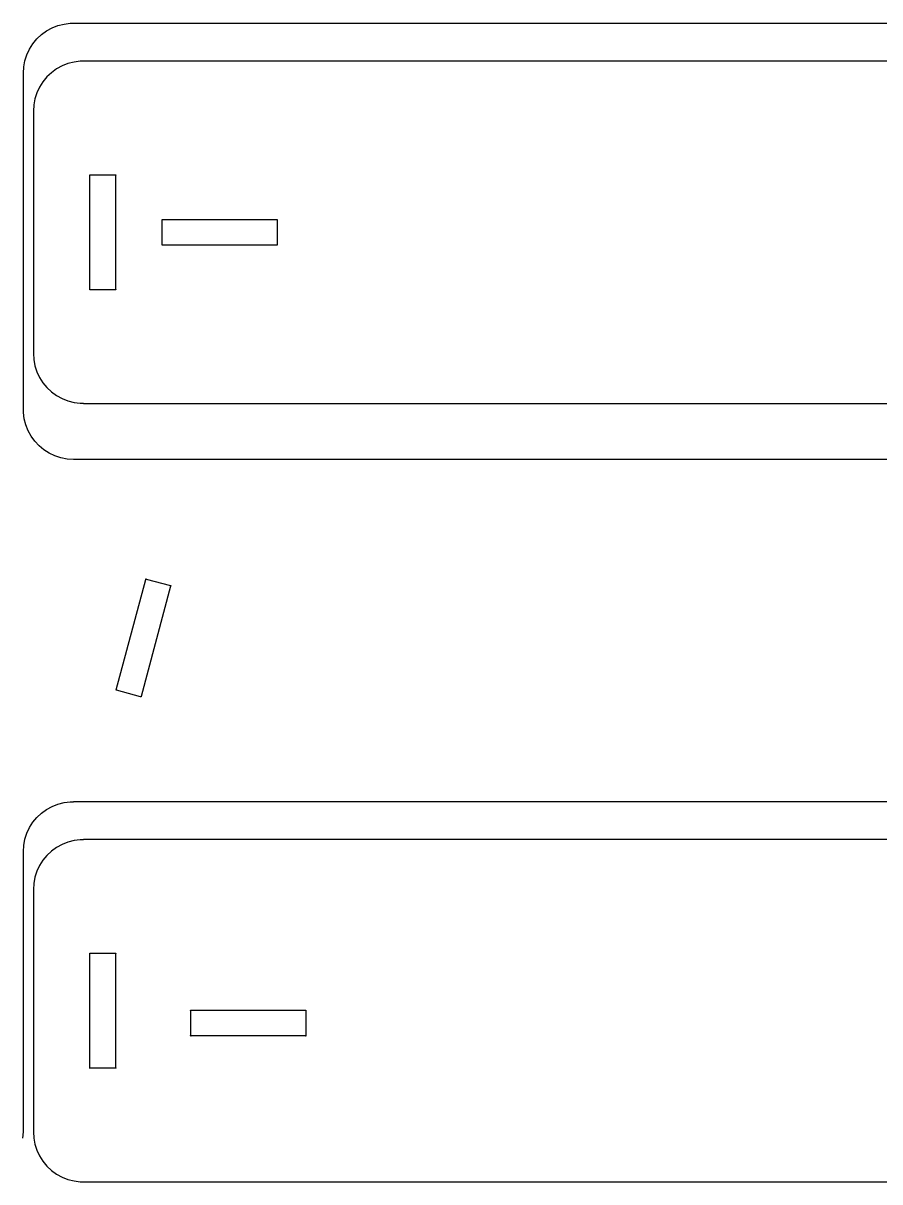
# Model space of a CAD drawing. Header units: metres. Extents: x 0 to 951, y 0 to 536.
# Drawn here: x 378 to 549.2, y 0 to 231.6 of the extents above; entities that cross this region are included whole.
import ezdxf

# ---------------------------------------------------------------- set-up
doc = ezdxf.new("R2010")
doc.units = ezdxf.units.M

msp = doc.modelspace()

# ---------------------------------------------------------------- linework, layer by layer
for p, q in [((388.005, 231.58), (388.005, 231.6)), ((388.005, 231.6), (708.33, 231.6)), ((380.71, 228.445), (381.626, 229.305)), ((381.626, 229.305), (382.642, 230.043)), ((382.642, 230.043), (383.742, 230.648)), ((383.742, 230.648), (384.91, 231.111)), ((384.91, 231.111), (386.126, 231.423)), ((386.126, 231.423), (387.372, 231.58)), ((387.372, 231.58), (388.005, 231.58)), ((379.237, 226.418), (379.91, 227.478)), ((379.91, 227.478), (380.71, 228.445)), ((378.314, 224.087), (378.702, 225.281)), ((378.702, 225.281), (379.237, 226.418)), ((378, 221.6), (378.079, 222.853)), ((378.079, 222.853), (378.314, 224.087)), ((384.642, 222.443), (383.626, 221.705)), ((385.742, 223.048), (384.642, 222.443)), ((386.91, 223.511), (385.742, 223.048)), ((388.126, 223.823), (386.91, 223.511)), ((389.372, 223.98), (388.126, 223.823)), ((390.005, 223.98), (389.372, 223.98)), ((710.33, 224), (390.005, 224)), ((390.005, 224), (390.005, 223.98)), ((378, 221.595), (378, 221.6)), ((378, 221.6), (378, 221.6)), ((378, 154.405), (378, 221.595)), ((378, 221.595), (378, 221.595)), ((382.71, 220.845), (381.91, 219.878)), ((383.626, 221.705), (382.71, 220.845)), ((381.237, 218.818), (380.702, 217.681)), ((381.91, 219.878), (381.237, 218.818)), ((380.314, 216.487), (380.079, 215.253)), ((380.702, 217.681), (380.314, 216.487)), ((380.079, 215.253), (380, 214)), ((380, 214), (380, 214)), ((380, 214), (380, 213.995)), ((380, 213.995), (380, 213.995)), ((380, 213.995), (380, 165.605)), ((391.27, 201.269), (391.271, 201.276)), ((391.27, 201.263), (391.27, 201.269)), ((391.27, 201.256), (391.27, 201.263)), ((391.271, 201.25), (391.27, 201.256)), ((391.271, 201.276), (391.273, 201.282)), ((391.273, 201.243), (391.271, 201.25)), ((391.273, 201.282), (391.276, 201.288)), ((391.276, 201.237), (391.273, 201.243)), ((391.276, 201.288), (391.28, 201.294)), ((391.28, 201.232), (391.276, 201.237)), ((391.28, 201.294), (391.284, 201.299)), ((391.284, 201.227), (391.28, 201.232)), ((391.284, 201.299), (391.285, 201.3)), ((391.285, 201.226), (391.284, 201.227)), ((391.285, 201.3), (391.289, 201.303)), ((391.285, 201.3), (391.285, 201.3)), ((391.285, 201.3), (391.285, 201.3)), ((391.285, 178.374), (391.285, 201.226)), ((391.289, 201.303), (391.294, 201.307)), ((391.294, 201.307), (391.3, 201.31)), ((391.3, 201.31), (391.306, 201.313)), ((391.306, 201.313), (391.312, 201.314)), ((391.312, 201.314), (391.319, 201.315)), ((391.319, 201.315), (391.326, 201.315)), ((391.326, 201.315), (391.332, 201.314)), ((391.332, 201.314), (391.338, 201.313)), ((391.338, 201.313), (391.345, 201.31)), ((391.345, 201.31), (391.35, 201.307)), ((391.35, 201.307), (391.356, 201.303)), ((391.356, 201.303), (391.359, 201.3)), ((391.359, 201.3), (396.361, 201.3)), ((396.361, 201.3), (396.362, 201.301)), ((396.362, 201.301), (396.367, 201.305)), ((396.367, 201.305), (396.372, 201.309)), ((396.372, 201.309), (396.378, 201.312)), ((396.378, 201.312), (396.385, 201.314)), ((396.385, 201.314), (396.391, 201.315)), ((396.391, 201.315), (396.398, 201.315)), ((396.398, 201.315), (396.404, 201.315)), ((396.404, 201.315), (396.411, 201.314)), ((396.411, 201.314), (396.417, 201.312)), ((396.417, 201.312), (396.423, 201.309)), ((396.423, 201.309), (396.429, 201.305)), ((396.429, 201.305), (396.434, 201.301)), ((396.434, 201.301), (396.435, 201.3)), ((396.435, 201.3), (396.435, 201.3)), ((396.435, 201.3), (396.435, 201.3)), ((396.435, 201.3), (396.438, 201.296)), ((396.438, 201.229), (396.435, 201.226)), ((396.435, 201.226), (396.435, 178.374)), ((396.438, 201.296), (396.442, 201.291)), ((396.442, 201.235), (396.438, 201.229)), ((396.442, 201.291), (396.445, 201.285)), ((396.445, 201.24), (396.442, 201.235)), ((396.445, 201.285), (396.448, 201.279)), ((396.448, 201.247), (396.445, 201.24)), ((396.448, 201.279), (396.449, 201.273)), ((396.449, 201.253), (396.448, 201.247)), ((396.449, 201.273), (396.45, 201.266)), ((396.45, 201.259), (396.449, 201.253)), ((396.45, 201.266), (396.45, 201.259)), ((405.72, 192.341), (405.721, 192.348)), ((405.72, 192.334), (405.72, 192.341)), ((405.721, 192.328), (405.72, 192.334)), ((405.721, 192.348), (405.722, 192.354)), ((405.722, 192.322), (405.721, 192.328)), ((405.722, 192.354), (405.725, 192.36)), ((405.725, 192.315), (405.722, 192.322)), ((405.725, 192.36), (405.728, 192.366)), ((405.728, 192.31), (405.725, 192.315)), ((405.728, 192.366), (405.732, 192.371)), ((405.732, 192.304), (405.728, 192.31)), ((405.732, 192.371), (405.735, 192.375)), ((405.735, 192.301), (405.732, 192.304)), ((405.735, 192.375), (405.736, 192.376)), ((405.735, 192.375), (405.735, 192.375)), ((405.735, 192.375), (405.735, 192.375)), ((405.735, 187.299), (405.735, 192.301)), ((405.736, 192.376), (405.741, 192.38)), ((405.741, 192.38), (405.747, 192.384)), ((405.747, 192.384), (405.753, 192.387)), ((405.753, 192.387), (405.759, 192.389)), ((405.759, 192.389), (405.766, 192.39)), ((405.766, 192.39), (405.772, 192.39)), ((405.772, 192.39), (405.779, 192.39)), ((405.779, 192.39), (405.785, 192.389)), ((405.785, 192.389), (405.792, 192.387)), ((405.792, 192.387), (405.798, 192.384)), ((405.798, 192.384), (405.803, 192.38)), ((405.803, 192.38), (405.808, 192.376)), ((405.808, 192.376), (405.809, 192.375)), ((405.809, 192.375), (428.661, 192.375)), ((428.661, 192.375), (428.664, 192.378)), ((428.664, 192.378), (428.67, 192.382)), ((428.67, 192.382), (428.675, 192.385)), ((428.675, 192.385), (428.682, 192.388)), ((428.682, 192.388), (428.688, 192.389)), ((428.688, 192.389), (428.694, 192.39)), ((428.694, 192.39), (428.701, 192.39)), ((428.701, 192.39), (428.708, 192.389)), ((428.708, 192.389), (428.714, 192.388)), ((428.714, 192.388), (428.72, 192.385)), ((428.72, 192.385), (428.726, 192.382)), ((428.726, 192.382), (428.731, 192.378)), ((428.731, 192.378), (428.735, 192.375)), ((428.735, 192.375), (428.735, 192.375)), ((428.735, 192.375), (428.735, 192.375)), ((428.735, 192.375), (428.736, 192.374)), ((428.736, 192.302), (428.735, 192.301)), ((428.735, 192.301), (428.735, 187.299)), ((428.736, 192.374), (428.74, 192.369)), ((428.74, 192.307), (428.736, 192.302)), ((428.74, 192.369), (428.744, 192.363)), ((428.744, 192.312), (428.74, 192.307)), ((428.744, 192.363), (428.747, 192.357)), ((428.747, 192.318), (428.744, 192.312)), ((428.747, 192.357), (428.749, 192.351)), ((428.749, 192.325), (428.747, 192.318)), ((428.749, 192.351), (428.75, 192.344)), ((428.75, 192.331), (428.749, 192.325)), ((428.75, 192.344), (428.75, 192.338)), ((428.75, 192.338), (428.75, 192.331)), ((405.72, 187.269), (405.721, 187.275)), ((405.72, 187.262), (405.72, 187.269)), ((405.72, 187.256), (405.72, 187.262)), ((405.721, 187.249), (405.72, 187.256)), ((405.721, 187.275), (405.723, 187.282)), ((405.723, 187.243), (405.721, 187.249)), ((405.723, 187.282), (405.726, 187.288)), ((405.726, 187.237), (405.723, 187.243)), ((405.726, 187.288), (405.73, 187.293)), ((405.73, 187.231), (405.726, 187.237)), ((405.73, 187.293), (405.734, 187.298)), ((405.734, 187.226), (405.73, 187.231)), ((405.734, 187.298), (405.735, 187.299)), ((405.735, 187.225), (405.734, 187.226)), ((405.739, 187.222), (405.735, 187.225)), ((405.735, 187.225), (405.735, 187.225)), ((405.735, 187.225), (405.735, 187.225)), ((405.744, 187.218), (405.739, 187.222)), ((405.75, 187.215), (405.744, 187.218)), ((405.756, 187.212), (405.75, 187.215)), ((405.762, 187.211), (405.756, 187.212)), ((405.769, 187.21), (405.762, 187.211)), ((405.776, 187.21), (405.769, 187.21)), ((405.782, 187.211), (405.776, 187.21)), ((405.788, 187.212), (405.782, 187.211)), ((405.795, 187.215), (405.788, 187.212)), ((405.8, 187.218), (405.795, 187.215)), ((405.806, 187.222), (405.8, 187.218)), ((405.809, 187.225), (405.806, 187.222)), ((428.661, 187.225), (405.809, 187.225)), ((428.662, 187.224), (428.661, 187.225)), ((428.667, 187.22), (428.662, 187.224)), ((428.672, 187.216), (428.667, 187.22)), ((428.678, 187.213), (428.672, 187.216)), ((428.685, 187.211), (428.678, 187.213)), ((428.691, 187.21), (428.685, 187.211)), ((428.698, 187.21), (428.691, 187.21)), ((428.704, 187.21), (428.698, 187.21)), ((428.711, 187.211), (428.704, 187.21)), ((428.717, 187.213), (428.711, 187.211)), ((428.723, 187.216), (428.717, 187.213)), ((428.729, 187.22), (428.723, 187.216)), ((428.734, 187.224), (428.729, 187.22)), ((428.735, 187.225), (428.734, 187.224)), ((428.735, 187.299), (428.738, 187.296)), ((428.738, 187.229), (428.735, 187.225)), ((428.735, 187.225), (428.735, 187.225)), ((428.735, 187.225), (428.735, 187.225)), ((428.738, 187.296), (428.742, 187.29)), ((428.742, 187.234), (428.738, 187.229)), ((428.742, 187.29), (428.745, 187.285)), ((428.745, 187.24), (428.742, 187.234)), ((428.745, 187.285), (428.748, 187.278)), ((428.748, 187.246), (428.745, 187.24)), ((428.748, 187.278), (428.749, 187.272)), ((428.749, 187.252), (428.748, 187.246)), ((428.749, 187.272), (428.75, 187.266)), ((428.75, 187.259), (428.749, 187.252)), ((428.75, 187.266), (428.75, 187.259)), ((391.27, 178.341), (391.271, 178.347)), ((391.27, 178.334), (391.27, 178.341)), ((391.271, 178.327), (391.27, 178.334)), ((391.271, 178.347), (391.272, 178.353)), ((391.272, 178.353), (391.275, 178.36)), ((391.275, 178.36), (391.278, 178.365)), ((391.278, 178.365), (391.282, 178.371)), ((391.282, 178.371), (391.285, 178.374)), ((396.435, 178.374), (396.436, 178.373)), ((396.436, 178.373), (396.44, 178.368)), ((396.44, 178.368), (396.444, 178.363)), ((396.444, 178.363), (396.447, 178.357)), ((396.447, 178.357), (396.449, 178.35)), ((396.449, 178.35), (396.45, 178.344)), ((396.45, 178.344), (396.45, 178.337)), ((396.45, 178.337), (396.45, 178.331)), ((391.272, 178.321), (391.271, 178.327)), ((391.275, 178.315), (391.272, 178.321)), ((391.278, 178.309), (391.275, 178.315)), ((391.282, 178.304), (391.278, 178.309)), ((391.285, 178.3), (391.282, 178.304)), ((391.286, 178.299), (391.285, 178.3)), ((391.285, 178.3), (391.285, 178.3)), ((391.285, 178.3), (391.285, 178.3)), ((391.291, 178.295), (391.286, 178.299)), ((391.297, 178.291), (391.291, 178.295)), ((391.303, 178.288), (391.297, 178.291)), ((391.309, 178.286), (391.303, 178.288)), ((391.316, 178.285), (391.309, 178.286)), ((391.322, 178.285), (391.316, 178.285)), ((391.329, 178.285), (391.322, 178.285)), ((391.335, 178.286), (391.329, 178.285)), ((391.342, 178.288), (391.335, 178.286)), ((391.348, 178.291), (391.342, 178.288)), ((391.353, 178.295), (391.348, 178.291)), ((391.358, 178.299), (391.353, 178.295)), ((391.359, 178.3), (391.358, 178.299)), ((396.361, 178.3), (391.359, 178.3)), ((396.364, 178.297), (396.361, 178.3)), ((396.37, 178.293), (396.364, 178.297)), ((396.375, 178.29), (396.37, 178.293)), ((396.382, 178.287), (396.375, 178.29)), ((396.388, 178.286), (396.382, 178.287)), ((396.394, 178.285), (396.388, 178.286)), ((396.401, 178.285), (396.394, 178.285)), ((396.408, 178.286), (396.401, 178.285)), ((396.414, 178.287), (396.408, 178.286)), ((396.42, 178.29), (396.414, 178.287)), ((396.426, 178.293), (396.42, 178.29)), ((396.431, 178.297), (396.426, 178.293)), ((396.435, 178.3), (396.431, 178.297)), ((396.436, 178.301), (396.435, 178.3)), ((396.435, 178.3), (396.435, 178.3)), ((396.435, 178.3), (396.435, 178.3)), ((396.44, 178.306), (396.436, 178.301)), ((396.444, 178.312), (396.44, 178.306)), ((396.447, 178.318), (396.444, 178.312)), ((396.449, 178.324), (396.447, 178.318)), ((396.45, 178.331), (396.449, 178.324)), ((380, 165.605), (380, 165.605)), ((380, 165.605), (380, 165.6)), ((380, 165.6), (380, 165.6)), ((380, 165.6), (380.079, 164.347)), ((380.079, 164.347), (380.314, 163.113)), ((380.314, 163.113), (380.702, 161.919)), ((380.702, 161.919), (381.237, 160.782)), ((381.237, 160.782), (381.91, 159.722)), ((381.91, 159.722), (382.71, 158.755)), ((382.71, 158.755), (383.626, 157.895)), ((383.626, 157.895), (384.642, 157.157)), ((384.642, 157.157), (385.742, 156.552)), ((385.742, 156.552), (386.91, 156.089)), ((386.91, 156.089), (388.126, 155.777)), ((388.126, 155.777), (389.372, 155.62)), ((389.372, 155.62), (390.005, 155.62)), ((390.005, 155.62), (390.005, 155.6)), ((390.005, 155.6), (710.33, 155.6)), ((378.02, 154.405), (378, 154.405)), ((378.02, 153.772), (378.02, 154.405)), ((378.177, 152.526), (378.02, 153.772)), ((378.489, 151.31), (378.177, 152.526)), ((378.952, 150.142), (378.489, 151.31)), ((379.557, 149.042), (378.952, 150.142)), ((380.295, 148.026), (379.557, 149.042)), ((381.155, 147.11), (380.295, 148.026)), ((382.122, 146.31), (381.155, 147.11)), ((383.182, 145.637), (382.122, 146.31)), ((384.319, 145.102), (383.182, 145.637)), ((385.513, 144.714), (384.319, 145.102)), ((386.747, 144.479), (385.513, 144.714)), ((388, 144.4), (386.747, 144.479)), ((388.005, 144.4), (388, 144.4)), ((708.33, 144.4), (388.005, 144.4)), ((388.005, 144.4), (388.005, 144.4)), ((402.446, 120.451), (402.447, 120.457)), ((402.446, 120.444), (402.446, 120.451)), ((402.447, 120.437), (402.446, 120.444)), ((402.447, 120.457), (402.449, 120.464)), ((402.449, 120.431), (402.447, 120.437)), ((402.449, 120.464), (402.452, 120.47)), ((402.452, 120.47), (402.455, 120.475)), ((402.455, 120.475), (402.459, 120.481)), ((402.459, 120.481), (402.463, 120.486)), ((402.463, 120.486), (402.468, 120.49)), ((402.468, 120.49), (402.473, 120.492)), ((402.473, 120.492), (402.474, 120.493)), ((402.473, 120.492), (402.473, 120.492)), ((402.473, 120.492), (402.473, 120.492)), ((402.474, 120.493), (402.48, 120.496)), ((402.48, 120.496), (402.486, 120.498)), ((402.486, 120.498), (402.493, 120.499)), ((402.493, 120.499), (402.5, 120.499)), ((402.5, 120.499), (402.506, 120.499)), ((402.506, 120.499), (402.513, 120.498)), ((402.513, 120.498), (402.519, 120.496)), ((402.519, 120.496), (402.525, 120.493)), ((402.525, 120.493), (402.53, 120.489)), ((402.53, 120.489), (402.535, 120.485)), ((402.535, 120.485), (402.54, 120.48)), ((402.54, 120.48), (402.544, 120.475)), ((402.544, 120.475), (402.544, 120.473)), ((402.544, 120.473), (407.375, 119.179)), ((396.539, 98.3479), (402.453, 120.421)), ((407.428, 119.088), (401.514, 97.015)), ((402.451, 120.425), (402.449, 120.431)), ((402.453, 120.421), (402.451, 120.425)), ((407.375, 119.179), (407.38, 119.181)), ((407.38, 119.181), (407.386, 119.183)), ((407.386, 119.183), (407.392, 119.185)), ((407.392, 119.185), (407.399, 119.186)), ((407.399, 119.186), (407.405, 119.186)), ((407.405, 119.186), (407.412, 119.185)), ((407.412, 119.185), (407.418, 119.183)), ((407.418, 119.183), (407.425, 119.181)), ((407.425, 119.181), (407.43, 119.177)), ((407.429, 119.088), (407.428, 119.088)), ((407.435, 119.092), (407.429, 119.088)), ((407.43, 119.177), (407.436, 119.173)), ((407.44, 119.097), (407.435, 119.092)), ((407.436, 119.173), (407.44, 119.169)), ((407.44, 119.169), (407.444, 119.164)), ((407.444, 119.102), (407.44, 119.097)), ((407.444, 119.164), (407.447, 119.16)), ((407.447, 119.107), (407.444, 119.102)), ((407.447, 119.16), (407.447, 119.159)), ((407.447, 119.159), (407.447, 119.159)), ((407.447, 119.159), (407.448, 119.158)), ((407.45, 119.113), (407.447, 119.107)), ((407.448, 119.158), (407.451, 119.152)), ((407.452, 119.12), (407.45, 119.113)), ((407.451, 119.152), (407.453, 119.146)), ((407.454, 119.126), (407.452, 119.12)), ((407.453, 119.146), (407.454, 119.139)), ((407.454, 119.139), (407.454, 119.133)), ((407.454, 119.133), (407.454, 119.126)), ((396.513, 98.3096), (396.515, 98.316)), ((396.513, 98.303), (396.513, 98.3096)), ((396.513, 98.2964), (396.513, 98.303)), ((396.514, 98.2899), (396.513, 98.2964)), ((396.516, 98.2836), (396.514, 98.2899)), ((396.515, 98.316), (396.517, 98.3223)), ((396.519, 98.2775), (396.516, 98.2836)), ((396.517, 98.3223), (396.52, 98.3283)), ((396.52, 98.2762), (396.519, 98.2775)), ((396.52, 98.3283), (396.523, 98.3338)), ((396.52, 98.2761), (396.52, 98.2762)), ((396.522, 98.2719), (396.52, 98.2761)), ((396.52, 98.2761), (396.52, 98.2761)), ((396.527, 98.2668), (396.522, 98.2719)), ((396.523, 98.3338), (396.527, 98.3388)), ((396.527, 98.3388), (396.532, 98.3433)), ((396.531, 98.2622), (396.527, 98.2668)), ((396.537, 98.2583), (396.531, 98.2622)), ((396.532, 98.3433), (396.538, 98.3471)), ((396.542, 98.255), (396.537, 98.2583)), ((396.538, 98.3471), (396.539, 98.3479)), ((396.549, 98.2525), (396.542, 98.255)), ((396.555, 98.2508), (396.549, 98.2525)), ((396.562, 98.2499), (396.555, 98.2508)), ((396.568, 98.2499), (396.562, 98.2499)), ((396.575, 98.2506), (396.568, 98.2499)), ((396.581, 98.2522), (396.575, 98.2506)), ((396.587, 98.2546), (396.581, 98.2522)), ((396.592, 98.2569), (396.587, 98.2546)), ((401.423, 96.9624), (396.592, 98.2569)), ((401.423, 96.961), (401.423, 96.9624)), ((401.427, 96.9556), (401.423, 96.961)), ((401.432, 96.9508), (401.427, 96.9556)), ((401.437, 96.9465), (401.432, 96.9508)), ((401.442, 96.9429), (401.437, 96.9465)), ((401.448, 96.94), (401.442, 96.9429)), ((401.454, 96.9379), (401.448, 96.94)), ((401.461, 96.9366), (401.454, 96.9379)), ((401.467, 96.9361), (401.461, 96.9366)), ((401.474, 96.9365), (401.467, 96.9361)), ((401.481, 96.9377), (401.474, 96.9365)), ((401.487, 96.9396), (401.481, 96.9377)), ((401.493, 96.9424), (401.487, 96.9396)), ((401.494, 96.9432), (401.493, 96.9424)), ((401.499, 96.9459), (401.494, 96.9433)), ((401.494, 96.9433), (401.494, 96.9432)), ((401.494, 96.9432), (401.494, 96.9432)), ((401.504, 96.95), (401.499, 96.9459)), ((401.508, 96.9548), (401.504, 96.95)), ((401.512, 96.9601), (401.508, 96.9548)), ((401.515, 96.9659), (401.512, 96.9601)), ((401.514, 97.015), (401.516, 97.0107)), ((401.518, 96.972), (401.515, 96.9659)), ((401.516, 97.0107), (401.518, 97.0045)), ((401.518, 97.0045), (401.52, 96.9981)), ((401.52, 96.9784), (401.518, 96.972)), ((401.52, 96.9981), (401.521, 96.9915)), ((401.521, 96.9849), (401.52, 96.9784)), ((401.521, 96.9915), (401.521, 96.9849)), ((381.626, 73.7051), (382.642, 74.4433)), ((382.642, 74.4433), (383.742, 75.0483)), ((383.742, 75.0483), (384.91, 75.5106)), ((384.91, 75.5106), (386.126, 75.8229)), ((386.126, 75.8229), (387.372, 75.9803)), ((387.372, 75.9803), (388.005, 75.9803)), ((388.005, 75.9803), (388.005, 76)), ((388.005, 76), (708.33, 76)), ((379.237, 70.8175), (379.91, 71.8779)), ((379.91, 71.8779), (380.71, 72.8455)), ((380.71, 72.8455), (381.626, 73.7051)), ((378.314, 68.4869), (378.702, 69.6812)), ((378.702, 69.6812), (379.237, 70.8175)), ((378, 66), (378.079, 67.2533)), ((378.079, 67.2533), (378.314, 68.4869)), ((385.742, 67.4483), (384.642, 66.8433)), ((386.91, 67.9106), (385.742, 67.4483)), ((388.126, 68.2229), (386.91, 67.9106)), ((389.372, 68.3803), (388.126, 68.2229)), ((390.005, 68.3803), (389.372, 68.3803)), ((710.33, 68.4), (390.005, 68.4)), ((390.005, 68.4), (390.005, 68.3803)), ((378, 65.995), (378, 66)), ((378, 66), (378, 66)), ((378, 10.005), (378, 65.995)), ((378, 65.995), (378, 65.995)), ((382.71, 65.2455), (381.91, 64.2779)), ((383.626, 66.1051), (382.71, 65.2455)), ((384.642, 66.8433), (383.626, 66.1051)), ((381.237, 63.2175), (380.702, 62.0812)), ((381.91, 64.2779), (381.237, 63.2175)), ((380.314, 60.8869), (380.079, 59.6533)), ((380.702, 62.0812), (380.314, 60.8869)), ((380.079, 59.6533), (380, 58.4)), ((380, 58.4), (380, 58.4)), ((380, 58.4), (380, 58.395)), ((380, 58.395), (380, 58.395)), ((380, 58.395), (380, 10.005)), ((391.27, 45.6694), (391.271, 45.6759)), ((391.27, 45.6628), (391.27, 45.6694)), ((391.27, 45.6562), (391.27, 45.6628)), ((391.271, 45.6497), (391.27, 45.6562)), ((391.271, 45.6759), (391.273, 45.6822)), ((391.273, 45.6434), (391.271, 45.6497)), ((391.273, 45.6822), (391.276, 45.6881)), ((391.276, 45.6374), (391.273, 45.6434)), ((391.276, 45.6881), (391.28, 45.6937)), ((391.28, 45.6318), (391.276, 45.6374)), ((391.28, 45.6937), (391.284, 45.6988)), ((391.284, 45.6268), (391.28, 45.6318)), ((391.284, 45.6988), (391.285, 45.6999)), ((391.285, 45.6257), (391.284, 45.6268)), ((391.285, 45.7), (391.289, 45.7033)), ((391.285, 45.6999), (391.285, 45.7)), ((391.285, 45.7), (391.285, 45.7)), ((391.285, 22.7743), (391.285, 45.6257)), ((391.289, 45.7033), (391.294, 45.7072)), ((391.294, 45.7072), (391.3, 45.7104)), ((391.3, 45.7104), (391.306, 45.7128)), ((391.306, 45.7128), (391.312, 45.7145)), ((391.312, 45.7145), (391.319, 45.7153)), ((391.319, 45.7153), (391.326, 45.7153)), ((391.326, 45.7153), (391.332, 45.7145)), ((391.332, 45.7145), (391.338, 45.7128)), ((391.338, 45.7128), (391.345, 45.7104)), ((391.345, 45.7104), (391.35, 45.7072)), ((391.35, 45.7072), (391.356, 45.7033)), ((391.356, 45.7033), (391.359, 45.7)), ((391.359, 45.7), (396.361, 45.7)), ((396.361, 45.7), (396.362, 45.7012)), ((396.362, 45.7012), (396.367, 45.7054)), ((396.367, 45.7054), (396.372, 45.7089)), ((396.372, 45.7089), (396.378, 45.7117)), ((396.378, 45.7117), (396.385, 45.7138)), ((396.385, 45.7138), (396.391, 45.715)), ((396.391, 45.715), (396.398, 45.7154)), ((396.398, 45.7154), (396.404, 45.715)), ((396.404, 45.715), (396.411, 45.7138)), ((396.411, 45.7138), (396.417, 45.7117)), ((396.417, 45.7117), (396.423, 45.7089)), ((396.423, 45.7089), (396.429, 45.7054)), ((396.429, 45.7054), (396.434, 45.7012)), ((396.434, 45.7012), (396.435, 45.7)), ((396.435, 45.7), (396.435, 45.7)), ((396.435, 45.7), (396.435, 45.6999)), ((396.435, 45.6999), (396.438, 45.6963)), ((396.438, 45.6292), (396.435, 45.6257)), ((396.435, 45.6257), (396.435, 22.7743)), ((396.438, 45.6963), (396.442, 45.691)), ((396.442, 45.6346), (396.438, 45.6292)), ((396.442, 45.691), (396.445, 45.6852)), ((396.445, 45.6404), (396.442, 45.6346)), ((396.445, 45.6852), (396.448, 45.679)), ((396.448, 45.6465), (396.445, 45.6404)), ((396.448, 45.679), (396.449, 45.6726)), ((396.449, 45.6529), (396.448, 45.6465)), ((396.449, 45.6726), (396.45, 45.6661)), ((396.45, 45.6595), (396.449, 45.6529)), ((396.45, 45.6661), (396.45, 45.6595)), ((411.42, 34.2694), (411.421, 34.2759)), ((411.42, 34.2628), (411.42, 34.2694)), ((411.42, 34.2562), (411.42, 34.2628)), ((411.421, 34.2497), (411.42, 34.2562)), ((411.421, 34.2759), (411.423, 34.2822)), ((411.423, 34.2434), (411.421, 34.2497)), ((411.423, 34.2822), (411.426, 34.2881)), ((411.426, 34.2374), (411.423, 34.2434)), ((411.426, 34.2881), (411.43, 34.2937)), ((411.43, 34.2318), (411.426, 34.2374)), ((411.43, 34.2937), (411.434, 34.2988)), ((411.434, 34.2268), (411.43, 34.2318)), ((411.434, 34.2988), (411.435, 34.2999)), ((411.435, 34.2257), (411.434, 34.2268)), ((411.435, 34.3), (411.439, 34.3033)), ((411.435, 34.2999), (411.435, 34.3)), ((411.435, 34.3), (411.435, 34.3)), ((411.435, 29.2243), (411.435, 34.2257)), ((411.439, 34.3033), (411.444, 34.3072)), ((411.444, 34.3072), (411.45, 34.3104)), ((411.45, 34.3104), (411.456, 34.3128)), ((411.456, 34.3128), (411.462, 34.3145)), ((411.462, 34.3145), (411.469, 34.3153)), ((411.469, 34.3153), (411.476, 34.3153)), ((411.476, 34.3153), (411.482, 34.3145)), ((411.482, 34.3145), (411.488, 34.3128)), ((411.488, 34.3128), (411.495, 34.3104)), ((411.495, 34.3104), (411.5, 34.3072)), ((411.5, 34.3072), (411.506, 34.3033)), ((411.506, 34.3033), (411.509, 34.3)), ((411.509, 34.3), (434.361, 34.3)), ((434.361, 34.3), (434.362, 34.3012)), ((434.362, 34.3012), (434.367, 34.3054)), ((434.367, 34.3054), (434.372, 34.3089)), ((434.372, 34.3089), (434.378, 34.3117)), ((434.378, 34.3117), (434.385, 34.3138)), ((434.385, 34.3138), (434.391, 34.315)), ((434.391, 34.315), (434.398, 34.3154)), ((434.398, 34.3154), (434.404, 34.315)), ((434.404, 34.315), (434.411, 34.3138)), ((434.411, 34.3138), (434.417, 34.3117)), ((434.417, 34.3117), (434.423, 34.3089)), ((434.423, 34.3089), (434.429, 34.3054)), ((434.429, 34.3054), (434.434, 34.3012)), ((434.434, 34.3012), (434.435, 34.3)), ((434.435, 34.3), (434.435, 34.3)), ((434.435, 34.3), (434.435, 34.2999)), ((434.435, 34.2999), (434.438, 34.2963)), ((434.438, 34.2292), (434.435, 34.2257)), ((434.435, 34.2257), (434.435, 29.2243)), ((434.438, 34.2963), (434.442, 34.291)), ((434.442, 34.2346), (434.438, 34.2292)), ((434.442, 34.291), (434.445, 34.2852)), ((434.445, 34.2404), (434.442, 34.2346)), ((434.445, 34.2852), (434.448, 34.279)), ((434.448, 34.2465), (434.445, 34.2404)), ((434.448, 34.279), (434.449, 34.2726)), ((434.449, 34.2529), (434.448, 34.2465)), ((434.449, 34.2726), (434.45, 34.2661)), ((434.45, 34.2595), (434.449, 34.2529)), ((434.45, 34.2661), (434.45, 34.2595)), ((411.42, 29.1905), (411.421, 29.1971)), ((411.42, 29.1839), (411.42, 29.1905)), ((411.421, 29.1774), (411.42, 29.1839)), ((411.421, 29.1971), (411.422, 29.2035)), ((411.422, 29.171), (411.421, 29.1774)), ((411.422, 29.2035), (411.425, 29.2096)), ((411.425, 29.1648), (411.422, 29.171)), ((411.425, 29.2096), (411.428, 29.2154)), ((411.428, 29.159), (411.425, 29.1648)), ((411.428, 29.2154), (411.432, 29.2208)), ((411.432, 29.1537), (411.428, 29.159)), ((411.432, 29.2208), (411.435, 29.2243)), ((411.435, 29.1501), (411.432, 29.1537)), ((411.435, 29.15), (411.435, 29.1501)), ((411.436, 29.1489), (411.435, 29.15)), ((411.435, 29.15), (411.435, 29.15)), ((411.441, 29.1446), (411.436, 29.1489)), ((411.447, 29.1411), (411.441, 29.1446)), ((411.453, 29.1383), (411.447, 29.1411)), ((411.459, 29.1362), (411.453, 29.1383)), ((411.466, 29.135), (411.459, 29.1362)), ((411.472, 29.1346), (411.466, 29.135)), ((411.479, 29.135), (411.472, 29.1346)), ((411.485, 29.1362), (411.479, 29.135)), ((411.492, 29.1383), (411.485, 29.1362)), ((411.498, 29.1411), (411.492, 29.1383)), ((411.503, 29.1446), (411.498, 29.1411)), ((411.508, 29.1489), (411.503, 29.1446)), ((411.509, 29.15), (411.508, 29.1489)), ((434.361, 29.15), (411.509, 29.15)), ((434.364, 29.1467), (434.361, 29.15)), ((434.37, 29.1428), (434.364, 29.1467)), ((434.375, 29.1396), (434.37, 29.1428)), ((434.382, 29.1372), (434.375, 29.1396)), ((434.388, 29.1355), (434.382, 29.1372)), ((434.394, 29.1347), (434.388, 29.1355)), ((434.401, 29.1347), (434.394, 29.1347)), ((434.408, 29.1355), (434.401, 29.1347)), ((434.414, 29.1372), (434.408, 29.1355)), ((434.42, 29.1396), (434.414, 29.1372)), ((434.426, 29.1428), (434.42, 29.1396)), ((434.431, 29.1467), (434.426, 29.1428)), ((434.435, 29.15), (434.431, 29.1467)), ((434.435, 29.2243), (434.436, 29.2232)), ((434.436, 29.1512), (434.435, 29.1501)), ((434.435, 29.1501), (434.435, 29.15)), ((434.435, 29.15), (434.435, 29.15)), ((434.436, 29.2232), (434.44, 29.2182)), ((434.44, 29.1563), (434.436, 29.1512)), ((434.44, 29.2182), (434.444, 29.2126)), ((434.444, 29.1619), (434.44, 29.1563)), ((434.444, 29.2126), (434.447, 29.2066)), ((434.447, 29.1678), (434.444, 29.1619)), ((434.447, 29.2066), (434.449, 29.2003)), ((434.449, 29.1741), (434.447, 29.1678)), ((434.449, 29.2003), (434.45, 29.1938)), ((434.45, 29.1806), (434.449, 29.1741)), ((434.45, 29.1938), (434.45, 29.1872)), ((434.45, 29.1872), (434.45, 29.1806)), ((391.27, 22.7405), (391.271, 22.7471)), ((391.27, 22.7339), (391.27, 22.7405)), ((391.271, 22.7274), (391.27, 22.7339)), ((391.271, 22.7471), (391.272, 22.7535)), ((391.272, 22.721), (391.271, 22.7274)), ((391.272, 22.7535), (391.275, 22.7596)), ((391.275, 22.7148), (391.272, 22.721)), ((391.275, 22.7596), (391.278, 22.7654)), ((391.278, 22.709), (391.275, 22.7148)), ((391.278, 22.7654), (391.282, 22.7708)), ((391.282, 22.7037), (391.278, 22.709)), ((391.282, 22.7708), (391.285, 22.7743)), ((391.285, 22.7001), (391.282, 22.7037)), ((391.285, 22.7), (391.285, 22.7001)), ((391.286, 22.6988), (391.285, 22.7)), ((391.285, 22.7), (391.285, 22.7)), ((391.291, 22.6946), (391.286, 22.6988)), ((391.297, 22.6911), (391.291, 22.6946)), ((391.303, 22.6883), (391.297, 22.6911)), ((391.309, 22.6862), (391.303, 22.6883)), ((391.316, 22.685), (391.309, 22.6862)), ((391.322, 22.6846), (391.316, 22.685)), ((391.329, 22.685), (391.322, 22.6846)), ((391.335, 22.6862), (391.329, 22.685)), ((391.342, 22.6883), (391.335, 22.6862)), ((391.348, 22.6911), (391.342, 22.6883)), ((391.353, 22.6946), (391.348, 22.6911)), ((391.358, 22.6988), (391.353, 22.6946)), ((391.359, 22.7), (391.358, 22.6988)), ((396.361, 22.7), (391.359, 22.7)), ((396.364, 22.6967), (396.361, 22.7)), ((396.37, 22.6928), (396.364, 22.6967)), ((396.375, 22.6896), (396.37, 22.6928)), ((396.382, 22.6872), (396.375, 22.6896)), ((396.388, 22.6855), (396.382, 22.6872)), ((396.394, 22.6847), (396.388, 22.6855)), ((396.401, 22.6847), (396.394, 22.6847)), ((396.408, 22.6855), (396.401, 22.6847)), ((396.414, 22.6872), (396.408, 22.6855)), ((396.42, 22.6896), (396.414, 22.6872)), ((396.426, 22.6928), (396.42, 22.6896)), ((396.431, 22.6967), (396.426, 22.6928)), ((396.435, 22.7), (396.431, 22.6967)), ((396.435, 22.7743), (396.436, 22.7732)), ((396.436, 22.7012), (396.435, 22.7001)), ((396.435, 22.7001), (396.435, 22.7)), ((396.435, 22.7), (396.435, 22.7)), ((396.436, 22.7732), (396.44, 22.7682)), ((396.44, 22.7063), (396.436, 22.7012)), ((396.44, 22.7682), (396.444, 22.7626)), ((396.444, 22.7119), (396.44, 22.7063)), ((396.444, 22.7626), (396.447, 22.7566)), ((396.447, 22.7178), (396.444, 22.7119)), ((396.447, 22.7566), (396.449, 22.7503)), ((396.449, 22.7241), (396.447, 22.7178)), ((396.449, 22.7503), (396.45, 22.7438)), ((396.45, 22.7306), (396.449, 22.7241)), ((396.45, 22.7438), (396.45, 22.7372)), ((396.45, 22.7372), (396.45, 22.7306)), ((377.921, 8.74667), (378, 10)), ((378, 10), (378, 10.005)), ((378, 10.005), (378, 10.005)), ((378, 10), (378, 10)), ((380, 10.005), (380, 10.005)), ((380, 10.005), (380, 10)), ((380, 10), (380, 9.99999)), ((380, 9.99999), (380.079, 8.74667)), ((380.079, 8.74667), (380.314, 7.5131)), ((380.314, 7.5131), (380.702, 6.31875)), ((380.702, 6.31875), (381.237, 5.18246)), ((381.237, 5.18246), (381.91, 4.12215)), ((381.91, 4.12215), (382.71, 3.15453)), ((382.71, 3.15453), (383.626, 2.29487)), ((383.626, 2.29487), (384.642, 1.55672)), ((384.642, 1.55672), (385.742, 0.95173)), ((385.742, 0.95173), (386.91, 0.48944)), ((386.91, 0.48944), (388.126, 0.17713)), ((388.126, 0.17713), (389.372, 0.01973)), ((389.372, 0.01973), (390.005, 0.01973)), ((390.005, 0.01973), (390.005, 0)), ((390.005, 0), (720.335, 0))]:
    msp.add_line(p, q)

doc.saveas('drawing.dxf')
